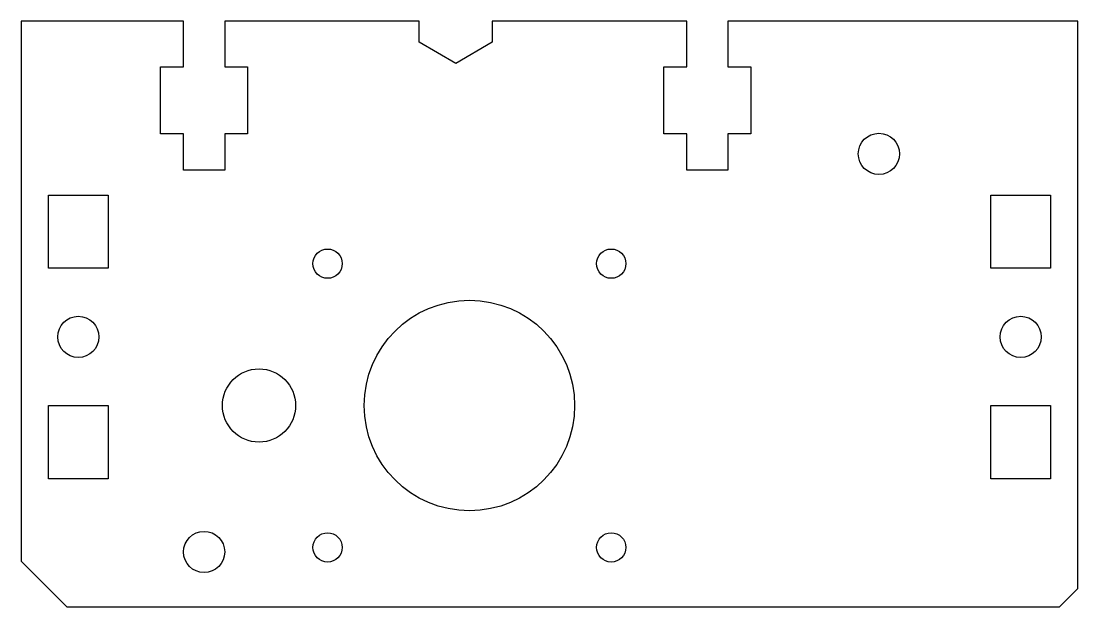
# Model space of a CAD drawing. Header units: millimetres. Extents: x 0 to 116, y 0 to 64.
import ezdxf

# ---------------------------------------------------------------- set-up
doc = ezdxf.new("R2010")
doc.units = ezdxf.units.MM

msp = doc.modelspace()

# ---------------------------------------------------------------- linework, layer by layer
for points in [[(43.5, 61.69), (43.5, 64), (22.25, 64), (22.25, 59), (24.75, 59), (24.75, 51.7), (22.25, 51.7), (22.25, 47.7), (17.75, 47.7), (17.75, 51.7), (15.25, 51.7), (15.25, 59), (17.75, 59), (17.75, 64), (0, 64), (0, 5), (5, 0), (113.5, 0), (115.5, 2), (115.5, 64), (77.25, 64), (77.25, 59), (79.75, 59), (79.75, 51.7), (77.25, 51.7), (77.25, 47.7), (72.75, 47.7), (72.75, 51.7), (70.25, 51.7), (70.25, 59), (72.75, 59), (72.75, 64), (51.5, 64), (51.5, 61.69), (47.5, 59.38)], [(3, 37), (3, 45), (9.5, 45), (9.5, 37)], [(106, 37), (106, 45), (112.5, 45), (112.5, 37)], [(3, 14), (3, 22), (9.5, 22), (9.5, 14)], [(106, 14), (106, 22), (112.5, 22), (112.5, 14)]]:
    msp.add_lwpolyline(points, close=True)
for centre, radius in [((93.75, 49.5), 2.25), ((33.5, 37.5), 1.6), ((64.5, 37.5), 1.6), ((49, 22), 11.5), ((6.25, 29.5), 2.25), ((109.25, 29.5), 2.25), ((26, 22), 4), ((20, 6), 2.25), ((33.5, 6.5), 1.6), ((64.5, 6.5), 1.6)]:
    msp.add_circle(centre, radius)

doc.saveas('drawing.dxf')
